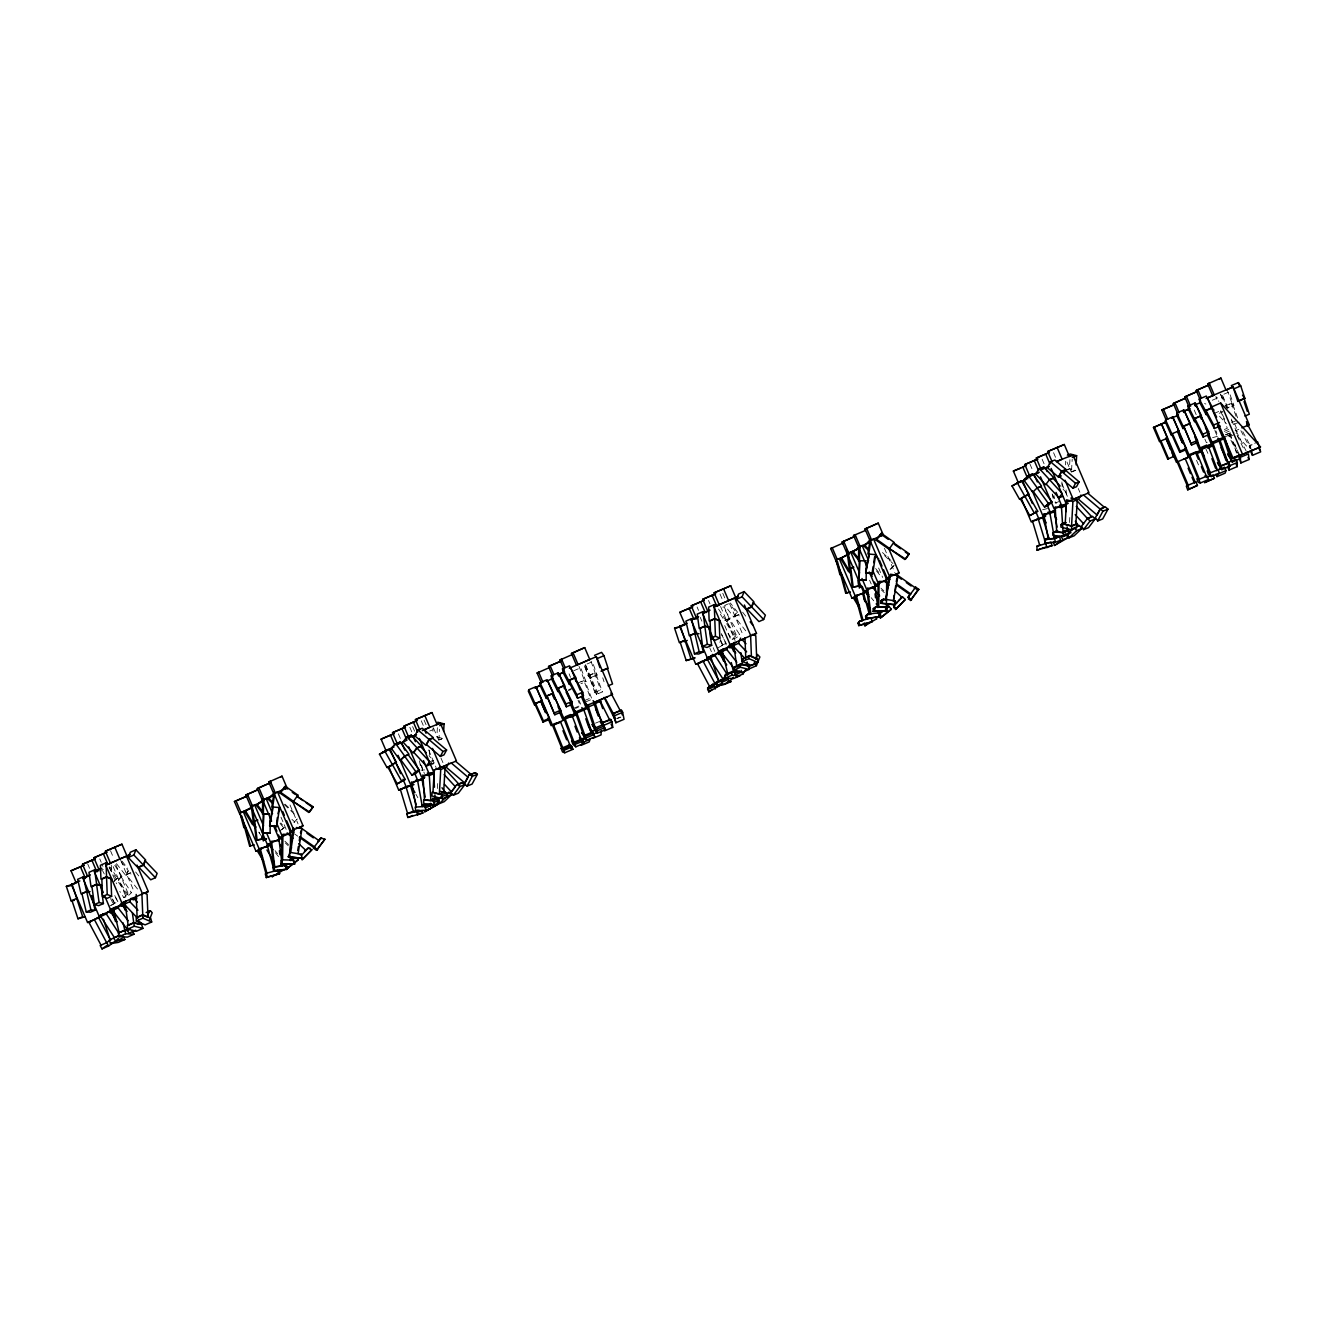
<?xml version="1.0" encoding="UTF-8"?>
<svg xmlns="http://www.w3.org/2000/svg" width="1327" height="1327" viewBox="0 0 1327 1327"><rect width="100%" height="100%" fill="white"/><g stroke="black" fill="none" stroke-linecap="round" stroke-linejoin="round"><path stroke-width="0.75" stroke-dasharray="5 3.75" d="M432.95 731.277L433.166 727.627M437.379 727.71L436.865 736.867L443.235 738.525L440.348 739.686M438.905 740.267L439.536 729.269M437.429 788.52L437.877 780.376M1065.415 464.914L1065.614 461.265M1065.1 470.422L1069.429 468.68L1069.944 459.524M1071.569 470.239L1072.199 459.258M1069.512 522.506L1069.844 516.402M116.461 863.628L125.501 875.173L128.238 870.711L121.454 862.052M137.51 889.024L126.198 874.593L128.47 870.877L130.991 874.078M728.44 603.785L724.691 605.444L733.731 616.989L736.452 612.51L729.668 603.851M745.741 630.839L734.428 616.408L736.701 612.676L739.205 615.877M429.981 764.584L433.232 760.305L429.036 755.743M114.022 881.194L116.245 878.773L121.868 876.301L113.658 863.628M113.658 881.891L116.428 878.872L121.122 876.799L131.373 892.656L128.603 895.675L123.909 897.732L119.812 891.396M121.122 876.799L118.352 879.834L128.603 895.675M121.868 876.301L118.534 879.917L110.34 867.244M123.909 897.732L126.679 894.713L131.373 892.656M726.566 621.633L729.336 618.614L739.587 634.455L736.817 637.474L732.139 639.548L728.042 633.211M726.765 621.733L730.082 618.1L722.916 607.02M732.139 639.548L734.909 636.529L739.587 634.455M297.231 818.925L293.98 822.425L296.916 819.655M890.035 569.499L894.365 564.821M890.799 569.067L895.128 564.39M279.964 830.884L284.442 827.434L280.81 822.939M281.971 829.441L284.442 827.434M109.975 905.86L117.887 901.531L115.184 896.455M111.551 905.18L117.887 901.531M718.206 647.676L726.118 643.346L721.623 634.87M1207.172 442.256L1206.409 442.687L1204.899 439.154M126.198 874.593L130.892 872.536M125.501 875.173L131.124 872.702M730.082 618.1L724.476 620.588L720.362 614.235M729.336 618.614L724.658 620.671L734.909 636.529M734.428 616.408L739.106 614.351M733.731 616.989L739.355 614.517L730.314 602.972M726.118 643.346L721.424 645.403L719.632 642.019M587.081 663.981L592.356 661.742L597.133 675.128L590.1 678.114L588.043 675.708L583.946 664.23M1223.859 394.219L1229.134 391.979L1233.911 405.365L1226.878 408.351L1222.101 394.965M573.695 670.765L580.745 667.78L586.053 681.713L580.927 683.704M1212.248 400.256L1217.523 398.017L1218.849 401.5M588.043 675.708L595.077 672.723L597.133 675.128M588.79 675.659L594.662 673.171L596.387 675.178L602.358 691.898L596.503 694.386L594.778 692.379L588.79 675.659L590.515 677.666L596.503 694.386M1224.821 405.929L1231.854 402.96L1233.911 405.365M1233.165 405.415L1231.439 403.408L1225.584 405.896L1227.293 407.903L1233.165 405.415L1237.809 418.42M577.295 683.239L584.328 680.253L586.053 681.713M590.515 677.666L596.387 675.178M580.961 681.862L583.897 680.618L585.323 681.829L591.958 699.229M1214.072 413.46L1221.105 410.491L1222.831 411.934L1219.165 413.311M568.636 689.675L573.032 687.817M568.271 690.687L571.207 689.443M594.778 692.379L600.633 689.891L602.358 691.898M1231.556 422.616L1237.411 420.128M1239.136 422.135L1233.281 424.623L1231.29 419.05M584.66 700.507L590.532 698.019L583.897 680.618M1224.373 429.5L1227.309 428.256L1220.674 410.856L1225.783 421.737M586.103 701.718L590.498 699.86M1224.34 431.325L1228.736 429.467M574.342 708.037L580.198 705.549L578.058 700.225M1212.579 437.645L1218.086 436.168L1215.93 430.86M575.454 708.436L578.373 707.191M1225.766 432.602L1229.283 431.109M1225.302 434.874L1229.001 433.315M1225.932 434.792L1233.297 431.673M1235.138 430.893L1238.821 429.318M1225.534 436.616L1234.127 432.801M1228.155 435.92L1231.672 434.427M1237.029 452.407L1229.2 436.749L1234.475 434.51M1250.167 448.626L1249.536 445.474L1257.747 441.991M595.491 723.165L598.776 721.772M1250.747 448.377L1250.2 445.573L1253.716 444.081M616.591 718.554L620.107 717.061M617.602 718.504L620.87 717.111M1065.996 470.405L1069.595 468.962L1074.903 470.339L1071.304 471.798M1071.47 472.08L1075.799 470.339L1069.429 468.68M429.732 731.028L432.619 729.867M98.679 871.225L104.087 869.052L101.93 863.993M438.739 739.985L442.355 738.542L437.047 737.148M1058.896 501.589L1055.297 503.049L1053.937 495.552M429.633 761.748L433.232 760.305M430.263 765.098L433.879 763.655L433.63 759.907M1042.607 509.75L1047.6 508.523M421.14 770.141L424.607 769.909M428.571 763.125L433.879 763.655M1204.551 403.557L1205.878 404.038M294.494 833.887L297.729 836.159M1217.523 398.017L1215.797 396.557L1217.788 401.782M882.472 552.53L890.898 560.442M884.512 555.598L892.955 563.511M880.946 588.143L883.815 590.83M881.46 590.001L884.346 592.705M285.023 804.145L293.449 812.041M284.26 804.577L295.506 815.11M291.94 819.356L294.743 821.994M284.874 841.185L292.073 847.936M285.388 843.043L288.274 845.747M1062.993 489.066L1065.797 492.101M1219.513 416.214L1226.397 423.794M1237.378 435.92L1248.375 448.028M875.638 568.52L880.481 574.508L879.718 574.939L876.085 570.444M871.209 597.697L873.697 600.783M280.047 823.37L283.679 827.866M275.104 850.673L277.575 853.742M275.419 852.73L279.151 857.342M742.639 612.211L746.404 617.022M135.669 872.005L139.435 876.815M122.084 861.157L127.74 868.372M718.57 609.06L736.817 637.474M109.063 867.676L126.679 894.713M260.888 835.396L258.898 832.095L260.507 835.861M415.932 794.309L417.872 797.743M1242.802 431.673L1250.2 445.573M1249.536 445.474L1251.062 448.344M1240.861 430.645L1250.1 448.045M720.196 640.526L722.9 645.602M102.494 870.595L104.286 873.979M111.966 898.711L114.669 903.803M110.506 898.512L113.21 903.604M1246.285 451.296L1235.835 430.396L1236.233 433.763M1237.096 435.505L1244.062 449.422M1239.252 454.265L1228.802 433.382L1229.2 436.749M1205.861 448.841L1209.063 455.974M1222.482 395.297L1228.139 408.534M1234.591 423.678L1237.809 431.242L1236.598 431.938L1231.755 420.576M1220.458 394.102L1223.693 401.666M1194.234 410.06L1196.49 415.368M1196.539 460.32L1199.641 467.585M1066.974 462.028L1071.005 471.483M1078.27 488.502L1079.879 492.284M1053.572 452.706L1055.728 457.765M1061.982 483.675L1067.638 496.912M1042.126 459.208L1044.283 464.284M1052.162 493.959L1056.192 503.414M1029.968 464.035L1032.837 470.786M884.429 548.267L894.912 572.849M878.623 568.006L882.654 577.461M869.6 580.198L871.209 583.98M729.734 603.934L743.452 636.097M722.784 593.285L724.94 598.361M719.98 593.982L722.867 600.733M723.978 606.257L737.679 638.403M720.578 606.505L735.092 640.559M724.741 625.581L730.397 638.818M708.535 600.501L709.978 603.868M721.407 633.576L726.234 644.922M720.428 639.498L722.85 645.171M697.09 607.003L698.533 610.387M700.274 617.387L701.883 621.169M713.18 647.659L714.789 651.441M709.779 647.908L711.405 651.69M585.705 665.076L599.422 697.222M584.494 665.772L598.195 697.919M433.614 728.324L438.457 739.67M440.962 758.016L443.384 763.688M424.076 720.097L426.232 725.156M421.273 720.793L423.446 725.852M428.621 749.971L435.886 766.989M412.631 726.599L414.787 731.675M409.827 727.296L412 732.371M420.41 764.053L424.441 773.508M398.399 733.814L401.268 740.566M289.999 804.975L298.061 823.885M280.976 817.167L283.397 822.84M284.194 824.731L286.615 830.403M120.707 860.244L134.425 892.391M110.489 850.723L113.376 857.474M115.748 864.458L129.465 896.604M113.16 866.597L126.065 896.853M109.262 866.747L116.527 883.765M99.774 858.917L101.217 862.301M114.785 895.543L118.02 903.106M113.011 899.59L114.62 903.372M87.599 863.744L89.772 868.82M1214.835 430.462L1216.975 435.787M569.101 673.801L570.527 677.351M579.153 700.623L580.596 704.173M579.02 666.336L584.328 680.253M1227.077 389.574L1231.854 402.96M1231.439 403.408L1236.747 418.27M1220.724 394.467L1223.444 402.114M590.979 661.244L595.077 672.723M594.662 673.171L600.633 689.891M585.323 664.727L590.1 678.114M1234.823 443.964L1237.975 453.502M1229.913 433.017L1236.465 453.054M602.74 677.798L604.034 681.73M1052.344 494.457L1053.024 498.206M421.721 765.613L422.732 771.236M419.448 760.769L420.46 766.392M1066.079 489.845L1066.427 495.452M1061.882 481.933L1062.23 487.556M429.318 750.12L429.799 757.617M111.286 865.104L111.601 873.033"/><path stroke-width="1.5" d="M1081.754 528.577L1076.695 530.601L1074.472 527.532L1067.621 534.035L1069.081 537.833L1074.14 535.793L1081.754 528.577L1079.514 525.509L1075.898 527.167M262.663 798.788L262.464 814.164L269.132 813.766M270.277 817.681L270.078 833.074L262.945 833.373L263.177 814.131L268.734 813.799M263.393 813.65L263.559 800.181M262.945 833.373L263.94 813.7M280.909 864.308L280.959 860.46L282.037 859.846L293.516 860.095L294.743 863.96L280.909 864.308L294.743 863.96M282.004 834.783L281.672 860.427L282.601 859.913L282.9 836.242M281.988 863.695L282.037 859.846M290.248 860.062L290.298 856.114M290.348 852.183L290.58 834.418L282.916 834.268M858.984 580.446L859.232 561.205L859.996 560.774L858.984 580.446L866.133 580.131L866.349 562.83M859.614 545.331L858.702 545.861L858.519 561.238L859.432 560.724L859.597 547.255M873.216 611.332L873.249 608.761L875.621 606.903L887.099 607.152L887.05 610.984L873.216 611.332L887.05 610.984M874.294 610.719L875.621 606.903M877.811 607.534L878.109 583.863M885.988 611.598L886.038 607.749L887.099 607.152M886.386 607.169L886.701 581.541L879.055 581.375L878.723 607.02L886.386 607.169L885.474 607.7M540.039 682.725L540.006 685.18L546.326 698.533L546.359 696.078L540.039 682.725L547.072 679.739L553.392 693.092L553.359 695.547M546.94 696.028L554.802 714.755L560.674 712.284L560.707 710.227L552.812 693.54L546.94 696.028L554.802 714.755M601.148 730.779L601.065 734.876L592.854 738.359M1176.817 412.962L1176.784 415.417L1183.103 428.77L1183.137 426.315L1176.817 412.962L1183.85 409.977L1190.17 423.33L1183.137 426.315M1183.734 426.266L1191.58 444.993L1197.452 442.505L1197.485 440.464L1189.589 423.777L1183.734 426.266L1191.58 444.993M1183.817 412.432L1183.85 409.977M1237.311 462.493L1237.228 466.59L1229.034 470.073L1229.101 465.976L1237.311 462.493L1235.736 459.159M715.203 687.353L721.755 684.45L708.751 691.865L707.606 688.016L713.395 683.952L709.68 686.689L697.687 664.081L701.552 661.377M715.319 688.978L714.158 685.13L719.168 681.497M434.244 769.909L432.984 792.302L439.353 793.961L443.682 792.219L445.059 767.786L440.282 766.542M439.353 793.961L440.73 769.527L445.059 767.786M443.649 731.194L444.064 723.878L437.694 722.22M442.505 798.721L441.642 794.79L432.088 792.302L431.889 795.968L442.505 798.721L447.547 796.698L446.701 792.766L442.87 791.771M1061.036 524.646L1060.903 527.084L1071.519 529.855L1076.562 527.831L1076.761 524.165L1071.718 526.189L1062.164 523.701L1061.036 524.646L1066.079 522.622M1071.519 529.855L1071.718 526.189M1071.553 525.907L1072.929 501.49L1077.259 499.748L1075.882 524.165L1071.553 525.907L1065.183 524.248L1066.56 499.831L1072.929 501.49M1076.114 464.832L1076.628 455.675L1070.259 454.016L1067.372 455.178M887.829 606.887L888.891 606.273L891.313 609.275L881.443 617.304L880 613.505L882.969 611.1M1053.389 541.549L1054.418 545.463L1068.036 537.7L1066.145 534.35L1061.102 536.39L1062.993 539.724L1068.036 537.7M274.158 791.738L271.836 806.932L280.312 807.629L279.4 808.16M269.63 825.975L272.533 806.982L273.296 806.551L269.63 825.975L276.696 826.555L279.599 807.579L277.973 813.7M272.748 806.401L274.772 793.115M276.812 821.297L277.393 817.498M288.324 856.794L289.983 852.382L301.329 854.24L302.009 858.237L288.324 856.794L302.009 858.237M289.618 853.062L293.483 827.733M289.402 856.18L289.983 852.382M290.53 852.531L294.113 829.159M297.779 850.391L298.376 846.493M299.272 840.654L299.869 836.756M300.466 832.858L301.975 828.446L298.094 853.759M870.197 538.812L867.875 553.989L876.351 554.703M865.668 573.048L869.334 553.624L865.668 573.048L872.735 573.629L875.654 554.653M868.787 553.475L870.827 540.189M871.972 574.06L873.149 566.48M873.73 562.681L874.593 556.975M880.664 603.204L881.045 600.667L883.566 599.008L894.929 600.849L894.348 604.648L880.664 603.204L894.348 604.648M881.725 602.591L883.566 599.008M889.306 576.714L885.739 600.086L890.533 574.243L898.097 575.47L893.303 601.313M893.602 599.356L894.199 595.475M895.095 589.619L895.692 585.738M896.289 581.84L896.886 577.942M727.296 682.095L731.21 681.481L724.658 684.367L716.812 685.595L716.016 683.173L716.398 681.846L731.907 675.211L740.234 675.675L733.665 678.578L725.355 678.097L725.322 674.498L731.874 671.611L737.497 671.926M722.568 680.287L722.966 678.943L709.398 658.026L712.732 654.393M528.826 689.708L528.328 691.218L534.582 705.118L535.063 703.625L528.826 689.708L535.859 686.739L542.096 700.639L541.615 702.132M535.362 688.232L535.859 686.739M535.61 703.492L535.212 704.753L543.008 722.12L548.88 719.632L549.278 718.388L541.466 701.004L535.61 703.492L543.423 720.876L543.008 722.12M541.068 702.265L541.466 701.004M1165.604 419.946L1165.106 421.455L1171.359 435.356L1171.841 433.846L1165.604 419.946L1172.637 416.96L1178.874 430.86L1178.393 432.37M1172.139 418.469L1172.637 416.96M1177.845 432.486L1178.26 431.242L1186.056 448.626L1185.658 449.87L1179.786 452.358L1171.99 434.974L1172.388 433.73L1180.201 451.097L1179.786 452.358M1225.982 470.621L1225.169 473.125L1216.975 476.609L1217.771 474.104L1225.982 470.621L1224.423 467.154M128.238 857.507L130.295 852.266L135.918 849.794L145.638 859.979L143.565 865.204L137.958 867.692L128.238 857.507L133.861 855.019L135.918 849.794M137.726 918.35L124.224 904.201L125.601 900.718M124.224 904.201L129.847 901.73L131.224 898.246M155.425 877.711L157.133 873.348L144.991 860.626L143.283 864.988L138.589 867.045L150.731 879.784L155.425 877.711L133.861 855.019M147.579 915.796L149.437 911.085L150.581 911.052L152.207 912.76L149.453 919.727M736.468 599.306L738.525 594.081L744.148 591.593L753.869 601.778L751.795 607.02L746.172 609.491L736.468 599.306L742.075 596.835L744.148 591.593M745.061 658.54L732.919 645.801L734.295 642.318M732.919 645.801L738.542 643.33L740.615 638.088M763.639 619.527L765.364 615.164L753.222 602.425L751.497 606.787L746.819 608.861L758.961 621.583L763.639 619.527L742.075 596.835M755.577 659.137L757.435 654.427L759.873 656.981L756.423 665.69L749.871 668.592L747.781 665.175M1036.934 546.243L1037.051 550.174L1052.079 545.696L1050.967 542.013L1036.934 546.243L1040.302 544.883M731.907 675.211L731.874 671.611M417.955 729.983L414.787 735.838L425.867 745.243L429.036 739.388L433.365 737.646L422.268 728.241L417.955 729.983L429.036 739.388M429.135 739.72L426.498 744.613L440.348 756.357L443.964 754.914L446.602 750.02L432.735 738.276L429.135 739.72L442.986 751.48L446.602 750.02M440.348 756.357L442.986 751.48M448.791 763.025L446.419 767.421L464.898 783.096L468.066 777.24L451.13 762.876M469.028 774.935L464.268 783.726L467.054 786.082L472.097 784.058L477.372 774.288L475.514 772.712L469.028 774.935L475.514 772.712M467.054 786.082L472.312 776.312L477.372 774.288M1064.337 472.379L1065.913 469.443L1054.832 460.038L1050.503 461.779L1047.335 467.651L1058.432 477.04L1061.318 475.895M1058.432 477.04L1061.6 471.185L1065.913 469.443M1061.683 471.533L1059.046 476.41L1072.913 488.17L1076.512 486.71L1079.15 481.834L1065.299 470.073L1061.683 471.533L1075.55 483.293L1079.15 481.834M1072.913 488.17L1075.55 483.293M1080.991 494.988L1078.619 499.383L1097.097 515.042L1100.265 509.186L1103.152 508.025M1100.166 508.855L1095.422 517.63L1097.661 520.964L1102.704 518.94L1107.979 509.17L1105.209 506.814L1100.166 508.855L1102.936 511.194L1107.979 509.17M1097.661 520.964L1102.936 511.194M858.038 623.126L859.996 620.953L871.076 618L872.088 621.716L858.718 625.598L858.038 623.126L859.996 620.953M127.574 929.646L112.496 910.405L114.304 907.419M112.496 910.405L118.12 907.933L119.928 904.948M722.966 648.953L721.142 651.939L736.22 671.18M718.637 652.984L726.765 649.467L729.485 644.988L735.772 653M745.708 669.521L742.987 673.983L736.435 676.886L734.627 673.253L736.667 669.886M1045.311 539.21L1054.666 538.58L1059.709 536.539L1060.389 540.288L1055.347 542.328L1044.946 543.042L1045.311 539.21L1048.678 537.866M280.03 793.065L285.305 786.264L297.895 795.122L293.532 801.408L292.62 801.939L280.03 793.065L285.305 786.264M313.189 806.783L309.556 812.024L293.051 801.359L308.793 812.456L313.189 806.783L296.684 796.134L302.987 800.563M317.783 841.816L321.034 838.067L324.899 839.228L316.556 850.325L313.421 848.102L321.034 838.067M316.556 850.325L324.899 839.228M876.069 540.139L881.344 533.321L893.934 542.196L889.571 548.482L888.659 548.996L876.069 540.139L881.344 533.321M909.227 553.84L905.595 559.082L889.09 548.433L904.832 559.513L909.227 553.84L893.486 542.76M918.831 589.404L917.77 590.017L914.618 587.795L915.696 587.181L918.831 589.404L910.504 600.484L908.083 597.233L910.256 594.081M908.083 597.233L915.696 587.181M910.504 600.484L917.77 590.017M733.549 667.746L740.798 663.882L748.577 665.822L749.075 669.422L742.523 672.308L733.881 670.152L733.549 667.746L740.798 663.882M402.96 741.992L406.875 736.85L411.204 735.108L421.306 746.039L416.977 747.781L413.062 752.94L402.96 741.992L405.846 740.831M409.247 737.679L411.204 735.108M426.216 752.708L420.609 746.62L417.01 748.08L413.759 752.359L426.382 766.044L429.981 764.584M426.382 766.044L429.633 761.748L417.01 748.08M456.654 784.738L450.798 792.468L453.32 795.205L458.362 793.164L464.881 784.589L461.696 782.714L456.654 784.738L463.189 782.764M453.32 795.205L459.822 786.612L464.881 784.589M1039.439 468.647L1035.524 473.805L1045.626 484.737L1049.524 479.594L1053.854 477.853L1043.752 466.905L1039.439 468.647L1062.197 493.561L1058.929 497.841L1046.306 484.173M1041.811 469.493L1043.752 466.905M1087.51 518.343L1081.654 526.056L1083.529 529.655L1088.571 527.632L1095.074 519.039L1092.552 516.303L1087.51 518.343L1090.031 521.08L1095.074 519.039M1083.529 529.655L1090.031 521.08M865.586 616.176L867.758 614.136L879.154 612.775L879.635 616.591L865.917 618.714L865.586 616.176L867.758 614.136M1064.237 530.468L1068.318 530.684L1068.55 534.416L1063.508 536.456L1052.892 535.411L1052.726 532.923L1057.072 530.418M118.12 935.9L114.371 937.559L100.703 916.426L102.925 914.004M100.703 916.426L106.326 913.955L108.549 911.533M113.624 938.056L115.681 941.225L118.451 938.206M709.398 658.026L715.021 655.555L718.355 651.922L726.765 664.927M724.957 676.787L721.225 680.867L722.717 684.649L729.269 681.763L733.433 677.218M268.17 799.236L274.274 793.115L268.17 799.236L272.383 803.183M304.497 851.453L308.163 848.036L311.845 849.744L302.125 859.697L311.845 849.744M301.677 855.052L308.163 848.036M868.422 550.257L864.209 546.309L869.401 540.703M864.209 546.309L870.313 540.172M879.735 583.15L877.147 585.953L878.059 585.439M898.479 600.7L902.509 596.868L905.313 599.505L895.592 609.458L893.652 605.892L896.239 603.088M893.652 605.892L902.509 596.868M895.592 609.458L905.313 599.505M391.2 748.096L395.761 743.767L400.09 742.025L408.998 754.3L404.669 756.025L400.107 760.371L391.2 748.096L394.069 746.935M400.09 742.025L397.801 744.198L403.192 741.992M404.652 756.241L400.854 759.857L411.984 775.2L415.6 773.741L419.398 770.141L408.268 754.798L404.652 756.241L415.799 771.584L419.398 770.141M411.984 775.2L415.799 771.584M438.308 799.335L441.062 796.747M451.843 794.458L444.213 801.674L439.171 803.714L446.784 796.482L451.843 794.458L448.841 792.103M1023.747 479.91L1028.325 475.564L1032.638 473.839L1041.562 486.097L1037.233 487.838L1032.671 492.184L1023.747 479.91L1026.634 478.748M1030.366 475.995L1032.638 473.839M1033.401 491.67L1044.548 507.014L1048.363 503.397L1051.963 501.938L1040.816 486.611L1037.216 488.054L1048.363 503.397M1051.963 501.938L1048.148 505.554L1044.548 507.014M1069.081 537.833L1076.695 530.601M742.307 659.22L749.705 655.555L757.617 658.972L757.75 662.438L751.198 665.325L742.407 661.526L742.307 659.22L749.705 655.555M263.625 814.347L256.36 805.356L262.282 800.529L273.578 795.238M256.36 805.356L263.194 800.015M290.729 860.659L294.76 857.64L291.791 860.045M298.16 859.83L287.213 868.472L298.16 859.83L296.551 857.839M859.664 561.421L852.398 552.43L859.249 547.089M878.938 614.119L881.908 611.697M885.358 609.126L888.891 606.273M879.818 615.313L878.756 615.91L880.365 617.918L891.313 609.275M100.985 945.089L88.992 922.481L91.563 920.673M88.992 922.481L98.48 917.289L110.473 939.898M111.103 939.582L106.608 942.601L94.615 920.009M101.997 948.905L108.549 946.018L106.757 942.618L100.188 945.521L101.997 948.905L106.824 945.521M108.549 946.018L113.376 942.634M697.687 664.081L707.175 658.889L718.239 679.756M708.751 691.865L711.985 689.609M379.456 754.167L388.927 748.975L396.491 762.345L387.02 767.52L379.456 754.167L383.785 752.426M387.799 767.089L397.254 783.793L405.15 779.463L395.695 762.776L392.095 764.219M405.15 779.463L397.254 783.793M438.408 804.013L424.789 811.776L438.408 804.013L437.147 801.79M1012.02 485.964L1021.491 480.789L1029.039 494.142L1019.567 499.334L1012.02 485.964L1021.491 480.789M1029.802 515.589L1037.697 511.277L1028.259 494.573L1024.643 496.033L1020.363 498.902L1029.802 515.589L1037.697 511.277M1054.418 545.463L1062.993 539.724M255.929 827.136L253.938 823.835L252.561 824.648L244.599 811.427L252.064 806.965M265.831 839.145L263.111 840.787L266.594 838.714M263.575 861.289L257.455 851.121L260.722 849.147M849.977 570.909L848.6 571.721L840.654 558.501L848.102 554.039L847.19 554.553M861.886 586.219L859.15 587.861L859.913 587.43M859.697 608.313L853.576 598.145L856.844 596.171M864.922 625.813L865.984 625.216L864.657 623.01L863.595 623.624L864.922 625.813L876.898 618.647L875.82 619.245M250.687 808.259L239.474 813.385L234.431 801.558L247.685 795.719M245.877 795.039L257.455 789.913L245.877 795.039L250.919 806.866L254.635 804.942L263.509 825.742M257.322 788.537L270.575 782.698L257.322 788.537L262.364 800.347M268.767 782.018L270.293 781.155L275.336 792.965L287.063 788.006L282.021 776.179L268.767 782.018L273.81 793.845L277.525 791.904L293.649 829.74L290.298 831.647L274.158 793.811M280.495 777.058L282.021 776.179M244.599 811.427L245.512 810.913L253.474 824.117M285.537 788.868L287.063 788.006M296.983 795.653L297.895 795.122M257.902 820.136L253.192 821.114L251.251 805.837M279.416 809.769L280.329 809.254M541.449 683.123L537.12 673.005L538.646 672.125L542.975 682.26M552.895 676.621L548.565 666.486L561.819 660.647M564.34 670.102L560.011 659.967L561.537 659.104L565.136 667.547M589.752 659.436L576.499 665.275L571.456 653.465L584.709 647.626L589.752 659.436L588.226 660.315M571.738 655.007L573.264 654.128L560.011 659.967M584.709 647.626L571.456 653.465M257.09 839.659L254.668 820.55L253.905 820.998L256.327 840.091L263.41 838.896L262.447 831.249M249.675 846.128L250.438 845.697L245.395 827.103L244.632 827.534L249.675 846.128L254.286 844.901M256.327 840.091L263.41 838.896M539.907 685.578L534.997 687.834L540.52 685.495M564.638 671.777L557.887 674.813L563.411 672.457M595.126 657.363L596.337 656.666L612.477 694.485L611.266 695.182M239.822 813.351L255.962 851.188L268.701 845.299L265.35 847.207M251.267 806.849L267.407 844.669L280.146 838.78L278.537 834.998M274.009 826.804L278.852 838.15L291.592 832.261L286.748 820.915M257.455 851.121L258.367 850.59L262.447 857.375M288.224 834.185L291.592 832.261M299.67 827.666L303.037 825.759L292.537 801.176M270.127 844.519L269.215 845.05L272.931 849.662M266.627 846.908L267.556 846.394L274.274 871.176M281.075 838.996L281.988 838.482M278.189 840.92L279.101 840.406L282.336 865.867L273.826 867.294L270.592 841.832M292.885 832.759L293.798 832.228M289.651 834.948L290.58 834.418M855.749 596.652L852 598.245L830.669 548.532L832.195 547.669L837.237 559.48L848.965 554.52L846.808 549.444M842.114 542.03L855.368 536.191L842.114 542.03L863.446 591.742L867.194 590.15M866.83 566.314L853.56 535.511L855.086 534.648L860.128 546.459L868.505 542.909M870.213 540.885L886.336 578.721L889.704 576.797L873.564 538.978L870.048 540.819L865.005 528.992L878.258 523.153L883.301 534.98L881.775 535.843M318.215 841.252L319.127 840.721L299.769 827.086M274.175 866.813L273.113 867.41L273.594 871.242L287.329 869.102L285.57 865.436L274.175 866.813L274.656 870.628L273.594 871.242M842.396 543.572L843.922 542.693L830.669 548.532M878.258 523.153L865.005 528.992M305.011 850.939L305.923 850.425L298.724 843.673M308.909 848.583L309.971 847.986M266.345 873.266L265.284 873.879L266.279 877.595L279.665 873.713L277.426 870.313L266.345 873.266L267.357 876.981L266.279 877.595M300.267 854.837L301.329 854.24M291.293 860.211L292.205 859.697L289.717 856.612M292.454 860.692L293.516 860.095M285.371 865.038L286.284 864.507M284.791 865.469L285.869 864.872L288.291 867.875M284.509 866.05L285.57 865.436M293.715 862.003L294.776 861.389M277.924 871.839L279.002 871.225M286.997 866.564L285.935 867.178L286.25 869.716M282.983 870.247L284.044 869.649L272.068 876.815L273.146 876.218M836.873 559.413L835.96 559.944L839.991 574.823L840.903 574.292L837.37 561.288M835.711 560.359L839.228 558.518L855.368 596.337L852 598.245M847.157 553.84L860.045 548.034M858.32 547.603L862.119 545.497L868.571 560.624M840.654 558.501L841.567 557.97L849.512 571.191M852.398 552.43L853.311 551.899L859.365 559.397M565.252 719.499L551.136 725.653L547.902 718.089M576.698 712.981L562.582 719.151L559.347 711.587M588.757 706.379L574.027 712.632L569.996 703.177M581.442 696.658L585.472 706.113L612.477 694.485M599.821 701.701L601.031 701.004L593.667 704.123M858.486 578.323L859.448 585.97L852.365 587.164L849.943 568.056L853.875 567.243L849.23 568.188L847.289 552.911M876.732 555.897L875.969 556.328L878.773 558.966M875.455 556.842L876.367 556.312M1166.217 420.112L1161.888 409.977L1175.141 404.138M1177.663 413.609L1173.333 403.474L1184.911 398.349M1184.779 396.955L1198.032 391.117L1184.779 396.955L1189.092 407.09M1200.537 400.572L1196.224 390.453L1209.478 384.614M1207.67 383.934L1209.196 383.072L1214.238 394.882L1212.712 395.761L1207.67 383.934L1220.923 378.095L1225.949 389.922M852.365 587.164L859.448 585.97M1219.397 378.958L1220.923 378.095M846.477 592.771L841.434 574.176L840.671 574.608L845.714 593.202L849.562 591.958M867.626 588.342L866.713 588.856L869.931 614.318L870.86 613.804L867.626 588.342L875.223 587.43L877.694 607.02M856.28 595.375L855.368 595.906L862.086 620.688L862.998 620.173L856.28 595.375L863.661 593.418L869.351 614.384M863.446 591.742L876.185 585.854L874.576 582.072M869.251 571.987L874.891 585.224L887.63 579.335L883.6 569.88M853.576 598.145L854.488 597.631L859.581 606.091M1160.163 441.36L1167.727 459.092L1168.49 458.661L1160.926 440.929L1159.499 441.659L1153.462 427.476L1165.239 422.318M861.389 594.28L864.74 592.356L862.318 586.683M872.834 587.761L876.185 585.854M884.28 581.243L887.63 579.335M895.725 574.74L899.076 572.833L888.592 548.233M863.661 593.418L862.749 593.932L864.822 601.562M1160.329 424.574L1161.556 423.877L1177.696 461.713L1188.743 457.019M1171.774 418.071L1178.525 415.019M1189.971 408.517L1183.22 411.552L1188.743 409.214M874.294 587.944L875.223 587.43M889.007 579.783L889.919 579.269M885.789 582.055L886.701 581.541M897.185 576.001L898.097 575.47M1246.418 421.638L1248.043 425.42L1249.254 424.723L1233.131 386.903L1226.38 389.939M881.045 600.667L882.123 600.069M1161.407 423.976L1167.445 438.159L1166.035 438.872L1170.563 449.521M873.249 608.761L874.327 608.164M914.336 588.276L915.248 587.761L895.891 574.11M893.851 601.463L894.929 600.849M901.083 597.896L901.995 597.382L894.78 590.631M865.917 618.714L879.635 616.591M887.415 607.235L888.327 606.721L885.839 603.636M877.529 613.406L879.154 612.775M895.891 603.503L896.803 602.989L893.917 600.285M858.718 625.598L872.088 621.716M908.398 599.008L909.476 598.411L911.566 599.887M893.718 607.7L894.713 605.278M880.365 617.918L881.443 617.304M1166.798 438.441L1174.345 456.173L1173.582 456.604L1172.073 453.071M1184.679 448.327L1187.914 455.891L1189.141 455.194L1173.002 417.375M1211.634 443.998L1199.359 449.372L1196.125 441.808M1224.921 436.699L1210.805 442.87L1207.57 435.306M1223.461 435.654L1222.25 436.351L1217.406 425.005M1184.248 459.092L1185.16 458.561L1195.245 482.199M1194.532 482.696L1195.909 481.917L1197.418 485.466L1187.682 489.812L1186.321 486.18L1188.212 485.184L1178.127 461.547L1176.468 462.41L1165.985 437.81M1187.682 489.812L1197.418 485.466M1214.421 478.251L1204.684 482.597L1214.421 478.251L1212.895 474.701M117.605 860.161L110.406 863.064L105.364 851.237L121.935 844.204L126.977 856.031L119.778 858.934L114.736 847.107M121.935 844.204L105.364 851.237M98.961 869.567L93.918 857.756L106.89 852.166M106.741 852.382L93.918 857.756M87.516 876.085L82.473 864.259L95.444 858.685M95.295 858.884L82.473 864.259M79.819 880.946L76.07 882.604L71.028 870.777L83.999 865.204M83.866 865.403L71.028 870.777M419.747 729.75L415.417 719.616L432.005 712.582L437.047 724.409M432.005 712.582L415.417 719.616M409.015 737.945L403.989 726.134L416.96 720.544M416.811 720.76L403.989 726.134M397.586 744.464L392.543 732.637L405.515 727.063M405.365 727.262L392.543 732.637M391.747 748.494L382.607 752.359L386.14 750.933L381.098 739.156L394.069 733.582M393.92 733.781L381.098 739.156M714.125 592.821L730.713 585.788L735.755 597.598L719.168 604.631L714.125 592.821L730.713 585.788M707.722 611.15L702.68 599.323L715.651 593.75M715.518 593.949L702.68 599.323M109.527 864.358L106.027 862.832L100.404 865.304L100.952 879.187L106.575 876.699L111.833 878.988M696.277 617.652L691.234 605.842L704.206 600.252M704.073 600.467L691.234 605.842M98.082 870.694L94.615 869.832L88.992 872.32L91.016 886.685L96.622 884.213L101.814 885.507M125.75 901.415L121.902 902.957L105.778 865.138L130.228 854.505L126.529 856.197L142.52 893.867L148.292 891.545L136.996 865.071M684.832 624.171L679.789 612.344L692.76 606.771M692.628 606.97L679.789 612.344M103.207 892.441L94.333 871.64L101.831 868.339M1052.046 461.663L1047.716 451.528L1064.287 444.495L1069.33 456.322M86.603 877.047L83.269 876.848L77.646 879.337L81.08 893.917L86.703 891.445L90.037 891.628M1064.287 444.495L1047.716 451.528M102.859 914.436L99.011 915.978L82.888 878.159L90.385 874.858M1041.313 469.858L1036.271 458.047L1049.242 452.457M1049.11 452.656L1036.271 458.047M74.279 900.386L71.144 900.884L66.35 886.353L75.108 883.384M71.442 884.661L77.066 882.19L71.442 884.661L87.565 922.497L91.414 920.938M1029.868 476.376L1024.826 464.55L1037.797 458.976M422.334 730.613L429.832 727.312L424.789 715.485M1037.664 459.175L1024.826 464.55M436.55 724.791L440.299 723.132L456.438 760.952L433.083 770.639L419.365 738.492M1018.423 482.879L1013.38 471.068L1024.344 466.507M410.889 737.132L416.512 734.644L412.996 736.021L415.417 741.693M717.758 606.157L714.241 604.631L708.618 607.119L709.165 620.986L714.789 618.515L720.063 620.787M706.296 612.51L702.846 611.647L697.222 614.119L699.229 628.5L704.853 626.012L710.045 627.306M735.904 642.45L730.132 644.756L713.992 606.937L738.509 596.354L734.611 597.863L750.75 635.683L756.506 633.361L744.414 604.996M722.535 649.732L718.687 651.275L702.547 613.456L710.045 610.155M691.5 618.664L685.877 621.136L689.31 635.733L694.933 633.261L691.5 618.664L696.493 618.946M106.542 877.097L101.847 879.171L102.527 896.505L106.923 898.412L111.617 896.339L110.937 879.005L106.542 877.097L107.222 894.448L111.617 896.339M711.09 656.235L707.241 657.794L691.118 619.958L698.599 616.657M684.981 640.211L679.358 642.683L674.58 628.152L684.898 624.951M699.644 662.754L695.796 664.296L679.673 626.477L687.154 623.176M96.589 884.528L91.911 886.585L94.416 904.55L98.729 905.628L103.423 903.571L100.918 885.607L96.589 884.528L99.094 902.493L103.423 903.571M1056.508 461.696L1062.131 459.225L1057.088 447.398M1069.114 456.588L1072.863 454.945L1088.986 492.765L1065.631 502.452L1051.117 468.414M1043.188 469.028L1048.811 466.557M1026.617 477.654L1039.24 472.246M1017.046 483.343L1025.92 479.578M71.144 900.884L76.75 898.412M714.755 618.913L710.078 620.97L710.758 638.32L715.153 640.211L719.831 638.154L719.151 620.804L714.755 618.913L715.452 636.247L719.831 638.154M704.819 626.327L700.142 628.401L702.647 646.365L706.959 647.443L711.654 645.37L709.132 627.406L704.819 626.327L707.324 644.292L711.654 645.37M699.03 633.725L694.884 633.493L690.189 635.55L694.485 653.796L698.649 654.029L703.327 651.972L700.756 641.024M1233.131 386.903L1207.338 397.835L1233.098 458.313L1260.501 446.934L1220.641 402.993L1211.269 407.124L1214.023 410.159M102.527 896.505L107.222 894.448M684.914 640.36L680.22 642.417L686.208 660.581L694.817 657.91L686.208 660.581M684.151 641.804L687.27 640.427M94.416 904.55L99.094 902.493M89.423 891.827L86.653 891.678L81.959 893.734L86.255 911.981L90.933 909.924L95.096 910.156L91.663 895.559M710.758 638.32L715.452 636.247M95.096 910.156L90.418 912.213L86.255 911.981M71.99 900.618L77.978 918.782L82.672 916.708L71.973 883.882M85.028 916.791L77.978 918.782M702.647 646.365L707.324 644.292M121.902 902.957L142.52 893.867M144.543 893.204L148.292 891.545M104.816 896.223L110.456 909.459L125.601 903.023M133.098 899.723L136.847 898.064L132.999 899.606M99.011 915.978L114.006 909.377M110.406 911.185L114.155 909.526M121.653 906.225L125.401 904.583L121.553 906.125M694.485 653.796L699.163 651.723L703.327 651.972M87.565 922.497L100.686 916.708M97.087 918.516L100.835 916.874M110.207 912.744L113.956 911.085L110.108 912.628M434.41 771.717L421.638 777.158L408.733 746.902M424.74 777.522L410.192 783.66L398.083 755.295M389.06 767.487L398.747 790.179L413.294 784.041M730.132 644.756L750.75 635.683M741.528 639.962L745.276 638.32M752.757 635.003L756.506 633.361M718.687 651.275L733.682 644.673M730.082 646.481L733.831 644.822M707.241 657.794L722.236 651.175M695.796 664.296L710.791 657.694M703.443 661.161L710.94 657.844M1066.974 503.53L1054.185 508.954L1040.484 476.808M1055.529 510.049L1042.74 515.473L1032.257 490.89M1045.842 515.855L1031.295 521.992L1021.624 499.284M146.152 912.528L149.437 911.085M147.314 912.495L150.581 911.052M136.349 921.071L142.901 918.184L151.693 921.983L150.681 918.135L142.769 914.701L136.217 917.604L136.349 921.071L145.124 924.869L151.693 921.983M133.811 922.63L127.259 925.516L127.757 929.116L136.399 931.272L142.951 928.386L141.591 924.571L133.811 922.63L134.309 926.229L142.951 928.386M121.056 931.985L124.804 930.327L128.122 930.526M127.757 929.116L134.309 926.229M130.162 928.784L126.878 930.227L129.134 933.113L135.702 930.227M120.193 935.17L109.278 939.997L110.473 943.63L118.319 942.402L124.871 939.499L122.897 935.999M742.407 661.526L748.959 658.64L757.75 662.438M128.586 930.31L124.854 930.094L118.285 932.997L119.148 936.646L125.7 933.744L134.027 934.225L132.335 930.526M747.118 661.924L747.682 665.922L742.49 664.628L736.867 667.099L733.798 645.138M115.681 941.225L122.233 938.338M110.473 943.63L117.025 940.727L124.871 939.499M134.027 934.225L127.475 937.111L119.148 936.646M733.881 670.152L740.433 667.265L749.075 669.422M724.774 675.675L731.326 672.772M748.246 666.884L754.814 663.998L756.423 665.69M734.627 673.253L739.537 671.08M724.459 678.843L718.836 681.332L711.471 658.972M716.016 683.173L727.777 677.981L729.269 681.763M734.926 674.962L741.478 672.059L742.987 673.983M709.68 686.689L715.303 684.201L703.31 661.609M707.606 688.016L714.158 685.13M721.341 682.526L727.909 679.64M707.556 689.609L714.108 686.706M716.812 685.595L721.739 683.422M1233.098 458.313L1260.501 446.934M853.56 535.511L865.287 530.535M1196.224 390.453L1207.952 385.477M548.565 666.486L560.293 661.51M537.12 673.005L550.373 667.166M234.431 801.558L246.159 796.582M1173.333 403.474L1185.061 398.498M1161.888 409.977L1173.615 405.017M562.499 668.825L568.603 680.303L569.432 684.516L563.328 673.038L562.499 668.825L569.532 665.855L575.636 677.334L576.465 681.531M594.546 655.356L601.579 652.37L603.951 655.687L608.114 668.277L601.081 671.246M1199.276 399.062L1206.309 396.076L1212.414 407.555L1205.38 410.541L1206.21 414.737L1200.106 403.259L1199.276 399.062L1205.38 410.541M1238.356 382.607L1231.323 385.593L1233.695 388.911L1237.859 401.484L1244.892 398.498L1240.745 385.925L1238.356 382.607L1239.551 386.207M883.301 534.98L871.574 539.956L866.531 528.129M551.269 675.758L557.539 688.298L557.937 691.666L551.667 679.125L551.269 675.758L558.302 672.789L564.572 685.313L564.97 688.68M569.333 668.294L596.337 656.666M1188.047 405.996L1194.317 418.536L1194.715 421.886L1188.445 409.363L1188.047 405.996L1195.08 403.01L1201.35 415.55L1201.748 418.901M1206.11 398.531L1213.475 395.396M272.267 795.935L263.891 799.484L258.848 787.657M1200.189 402.695L1194.665 405.034L1195.892 404.353L1212.015 442.173M603.951 655.687L596.918 658.673L599.904 667.663M1233.695 388.911L1240.745 385.925M264.007 800.961L252.445 806.003L247.403 794.176M553.193 678.279L546.442 681.315L547.669 680.618L563.793 718.454M858.735 548.715L848.683 552.977L843.64 541.151M251.052 808.243L241 812.506L235.957 800.695M1153.462 427.476L1165.869 422.235M568.603 680.303L575.636 677.334M569.25 680.403L575.122 677.931L582.735 692.263L583.432 695.763L577.56 698.251L569.947 683.903L569.25 680.403L576.88 694.751L577.56 698.251M1220.21 426L1214.354 428.488L1206.724 414.14L1206.027 410.64L1211.899 408.152L1216.66 417.126M557.539 688.298L564.572 685.313M558.153 688.331L564.025 685.843L571.854 701.519L572.186 704.305L566.33 706.793L558.485 691.135L558.153 688.331L565.999 703.99L566.33 706.793M1194.317 418.536L1201.35 415.55M1194.93 418.569L1200.802 416.081L1208.632 431.739L1208.963 434.543L1203.108 437.031L1195.262 421.356L1194.93 418.569L1202.776 434.228L1203.108 437.031M601.479 670.732L607.335 668.244L612.543 683.969L608.131 685.827M1238.257 400.953L1244.112 398.482L1249.321 414.206L1244.925 416.064M546.359 696.078L553.392 693.092M535.063 703.625L542.096 700.639M1171.841 433.846L1178.874 430.86M1167.445 438.159L1160.412 441.145L1154.374 426.946M576.88 694.751L582.735 692.263M1214.354 428.488L1213.658 424.988L1219.513 422.5M565.999 703.99L571.854 701.519M1202.776 434.228L1208.632 431.739M554.852 712.715L560.707 710.227M1191.629 442.953L1197.485 440.464M543.423 720.876L549.278 718.388M1180.201 451.097L1186.056 448.626M889.704 576.797L899.076 572.833M1167.727 459.092L1174.345 456.173M293.649 829.74L303.037 825.759M585.472 706.113L589.155 704.554M594.678 702.215L607.567 696.741M886.336 578.721L890.085 577.129M1241.89 427.841L1249.254 424.723M290.298 831.647L294.047 830.055M874.891 585.224L878.64 583.631M278.852 838.15L282.601 836.557M565.269 716.829L570.544 714.59L572.252 716.049L581.11 739.255L579.385 737.795M588.442 706.943L595.475 703.957L602.408 724.924L595.375 727.909L592.987 724.592L586.053 703.625L588.442 706.943L595.375 727.909M1201.449 447.315L1206.724 445.076L1208.449 446.519L1217.29 469.725M584.062 709.862L587.745 708.303M568.105 716.796L583.88 710.011L591.842 732.322L584.809 735.291L582.735 732.886L574.773 710.592L576.847 712.997L584.809 735.291M1218.999 440.879L1224.522 438.524M267.407 844.669L271.156 843.076M1208.565 445.474L1212.248 443.915M1210.987 441.145L1213.06 443.55L1220.094 440.564L1228.072 462.874L1221.039 465.86L1218.966 463.438L1211.667 443.002M554.006 723.829L560.608 722.07L570.179 745.724L563.146 748.693L561.819 748.229L552.248 724.575L553.575 725.056L560.608 722.07M585.107 737.563L574.077 742.224L572.352 740.781L563.511 717.575L565.219 719.035L575.437 714.623M855.368 596.337L864.74 592.356M1188.445 455.061L1189.772 455.526L1199.326 479.18L1197.999 478.715L1188.445 455.061L1195.478 452.076L1196.805 452.54L1206.376 476.194L1205.032 475.73M1201.416 449.505L1210.257 472.711L1208.549 471.251L1199.691 448.062L1201.416 449.505L1211.634 445.092M570.776 717.144L576.3 714.805M1187.914 455.891L1202.03 449.72M1207.553 447.381L1213.077 445.043M255.962 851.188L261.585 848.799M1189.772 455.526L1196.805 452.54M1207.62 448.095L1211.136 446.602M1201.632 451.562L1196.108 453.9L1198.414 459.358M1183.833 459.275L1189.357 456.936M613.074 713.594L621.285 710.111L622.662 712.284L624.038 719.284L615.844 722.767L613.074 713.594L621.65 710.376M615.844 722.767L614.467 715.767L622.662 712.284M611.001 719.715L602.342 722.717L610.553 719.234L612.046 721.805L612.709 727.412L604.498 730.895L603.851 725.288L596.122 709.945M1222.25 434.095L1229.184 455.061L1231.572 458.379L1236.847 456.14M1239.385 455.426L1240.43 458.578L1232.219 462.061L1227.608 453.934L1231.174 458.91L1237.743 456.123M603.851 725.288L612.046 721.805M597.216 733.234L592.207 724.559L597.216 733.234L605.427 729.75L603.984 726.051L591.344 731.343L596.802 729.95M1227.525 462.642L1235.138 459.606M1240.861 462.974L1240.198 457.367L1248.408 453.9L1249.072 459.49L1240.861 462.974L1238.837 455.924M1220.624 466.308L1228.819 462.824L1230.013 466.175L1221.819 469.642L1217.523 462.692L1221.819 469.642M596.52 731.127L604.73 727.66M585.091 736.551L593.285 733.068L594.032 734.577L594.828 736.817L586.617 740.3L581.989 732.935L586.617 740.3M597.863 732.172L592.937 734.262L587.529 722.85M1209.826 473.075L1218.02 469.609L1219.347 473.075L1211.153 476.559L1208.283 474.137L1207.255 470.903L1209.826 473.075L1211.153 476.559M561.122 748.445L569.316 744.961L571.307 745.674L572.965 749.291L564.771 752.774L562.548 751.994L561.122 748.445L563.112 749.141L564.771 752.774M580.562 740.018L584.079 738.525M1216.212 470.621L1221.139 468.547M574.193 743.087L582.404 739.603L583.134 741.013L584.013 743.336L575.818 746.802L572.949 744.381L571.622 740.897L574.193 743.087L575.818 746.802M585.821 738.061L594.032 734.577M1216.759 470.504L1223.793 467.519M1250.78 451.777L1252.439 455.343L1260.65 451.86L1257.747 441.991M582.42 739.852L585.705 738.459M1198.862 479.462L1207.072 475.995L1208.499 479.545L1200.288 483.011L1198.082 482.232L1196.871 478.765L1198.862 479.462L1200.288 483.011M563.112 749.141L571.307 745.674M574.923 744.48L583.134 741.013M1195.909 481.917L1187.698 485.383L1189.208 488.933M1206.343 477.488L1211.252 475.398M563.809 750.402L572.02 746.935M581.823 742.871L590.034 739.388L589.221 741.893L581.01 745.376M1026.352 465.495L1022.752 466.938L1027.795 478.765M1013.38 471.068L1020.596 468.166M1057.005 461.315L1072.863 454.945M1049.076 466.424L1045.56 467.834L1047.169 471.616M1072.299 457.417L1076.628 455.675M1038.411 472.644L1034.115 474.353L1037.332 481.917M713.992 606.937L719.765 604.614M702.547 613.456L708.319 611.133M691.118 619.958L696.874 617.636M679.673 626.477L685.429 624.154M440.299 723.132L424.441 729.518L426.05 733.3M1049.574 479.876L1053.174 478.433L1060.19 486.03M439.735 725.62L444.064 723.878M105.778 865.138L111.534 862.815M94.333 871.64L98.181 870.097M82.888 878.159L88.66 875.837M387.02 767.52L391.349 765.779M1058.929 497.841L1062.545 496.398M1074.455 498.902L1081.505 496.066M1063.01 505.421L1068.285 503.298M1067.173 526.935L1067.422 530.767L1063.093 532.509L1056.723 531.895L1055.131 506.931L1061.5 507.561L1065.83 505.819L1066.195 511.575M1051.565 511.923L1055.081 510.513M1058.83 536.722L1054.501 538.463L1048.264 538.895L1043.735 513.897L1049.972 513.466L1054.302 511.724L1057.088 527.118M1041.877 517.729L1045.411 516.319M1039.787 545.48L1032.423 520.93L1042.723 517.712L1048.977 538.497M729.784 647.924L733.615 646.382M718.338 654.443L722.17 652.901M438.358 768.515L447.182 764.966M430.446 773.608L433.979 772.198M424.507 775.051L429.284 775.532L433.614 773.79L434.46 787.226M419 780.127L424.292 777.987M413.095 781.835L422.102 779.778L425.237 797.079M398.747 790.179L402.263 788.769M407.555 786.629L412.846 784.506M402.214 788.487L410.541 785.766L416.214 804.66M1062.164 523.701L1065.531 522.357M413.974 784.589L411.088 785.75L414.969 792.601M110.456 909.459L116.229 907.154M1052.726 532.923L1057.785 530.9M1053.721 531.779L1063.259 532.708L1068.318 530.684M1044.498 540.537L1049.541 538.513M1067.621 534.035L1070.989 532.691M1037.051 550.174L1040.418 548.814M441.642 794.79L446.701 792.766M446.983 793.762L450.351 792.401M422.915 774.902L424.507 799.866L430.877 800.48L435.206 798.738L434.957 794.906M442.637 796.283L447.68 794.259M433.166 800.878L438.209 798.854L439.519 802.702L434.46 804.726L423.86 803.698L423.612 799.949L433.166 800.878L434.46 804.726M434.311 802.238L439.353 800.198M424.54 806.484L429.583 804.444L431.308 808.126L426.266 810.167L415.865 810.863L415.185 807.115L424.54 806.484L426.266 810.167M406.742 813.799L415.716 811.593L417.093 812.588L422.135 810.548L422.865 813.003L407.837 817.482L406.742 813.799L411.917 811.792M415.716 811.593L419.083 810.25M425.801 807.662L430.86 805.622M407.837 817.482L412.896 815.458M845.714 593.202L850.342 591.975M858.934 621.55L862.633 620.572M267.556 846.394L260.158 848.351L266.893 873.149L265.964 873.664L259.246 848.865M267.357 876.981L279.665 873.713M1036.735 519.189L1042.723 517.712M1042.093 548.134L1052.079 545.696M404.553 787.226L410.541 785.766M413.924 811.295L417.905 810.316L413.576 812.058L406.211 787.508M416.877 814.479L422.865 813.003M319.956 838.681L321.731 838.365M674.58 628.152L677.715 627.671M66.35 886.353L71.061 885.623M866.697 614.749L870.495 614.285M279.101 840.406L271.504 841.318L274.739 866.78M274.656 870.628L287.329 869.102M1048.065 512.156L1054.302 511.724M1054.152 537.037L1057.271 536.838M415.865 780.193L422.102 779.778M422.102 804.958L429.583 804.444M421.953 805.091L426.63 804.776L422.301 806.517L417.773 781.52M859.432 560.724L866.365 560.906M859.747 579.999L866.133 580.131M263.708 832.941L270.078 833.074M736.817 672.125L733.499 671.926L731.293 662.571M120.74 906.109L124.074 906.291L124.954 910.04M1059.46 505.189L1065.83 505.819M1065.017 534.084L1068.55 534.416M427.244 773.16L433.614 773.79M432.486 798.29L438.209 798.854M293.682 858.237L295.49 858.436M866.431 572.617L872.735 573.629M882.505 599.605L886.287 600.235M296.303 827.517L301.975 828.446M270.393 825.543L276.696 826.555M135.503 923.376L138.953 924.239L138.406 920.241M1070.889 498.089L1077.259 499.748M435.953 768.283L440.73 769.527M440.498 791.39L443.682 792.219M568.852 745.243L570.179 745.724M570.759 748.511L572.965 749.291M430.612 803.283L433.365 806.053M752.276 634.339L755.793 635.865L756.705 658.988L751.43 656.716L750.601 635.517M143.581 892.739L147.098 894.265L148.01 917.388L142.735 915.099L137.112 917.587L136.2 894.464M883.583 536.058L888.294 539.392M894.298 544.302L900.602 548.731M905.313 552.065L908.464 554.288M876.981 539.608L889.571 548.482M896.588 575.769L901.431 579.186M906.275 582.586L911.118 586.003M896.372 583.814L910.886 594.048L909.974 594.562L897.069 585.472M284.393 786.778L287.544 789.001M292.255 792.319L295.407 794.541M306.122 802.769L312.426 807.214M280.942 792.551L293.532 801.408M306.919 833.29L313.371 837.835M300.25 836.79L314.764 847.008L313.852 847.538L299.338 837.304M314.482 847.489L317.634 849.711M1050.503 461.779L1061.6 471.185M1087.642 493.08L1104.595 507.445M1083.313 494.822L1100.265 509.186M579.833 737.43L582.404 739.603M455.443 761.134L472.395 775.499M470.471 774.752L472.312 776.312M865.121 545.795L869.351 549.743M884.694 581.176L889.024 585.224M894.78 607.102L896.654 608.844M269.082 798.721L273.296 802.669M287.179 832.875L292.952 838.266M741.959 639.514L746.006 643.761M738.542 643.33L746.637 651.822M133.264 897.915L137.311 902.144M129.847 901.73L137.942 910.222M139.783 921.817L142.205 924.372M1075.036 498.653L1091.872 516.883L1087.543 518.625L1076.313 506.466M1075.218 514.66L1083.628 523.767M444.28 768.283L459.706 785.003M458.147 784.788L459.822 786.612M444.163 774.586L455.393 786.745L451.479 791.887L444.462 784.29M406.875 736.85L416.977 747.781M1220.094 440.564L1218.037 438.159L1225.999 460.469M1226.762 460.419L1228.819 462.824M1227.724 463.488L1230.013 466.175M581.807 707.606L583.88 710.011M590.183 729.452L593.285 733.068M589.769 729.9L591.842 732.322M872.171 586.733L879.635 595.956M868.737 594.629L866.249 591.56L865.32 592.074L869.052 596.686M876.185 603.851L878.673 606.92M257.272 804.842L263.327 812.323M279.781 844.32L282.269 847.389M750.17 621.832L752.691 625.05M726.765 649.467L736.817 662.289M120.84 903.455L127.127 911.467M118.12 907.933L128.172 920.756M1075.351 521.295L1078.785 526.006M1067.605 528.942L1069.877 532.094M1028.325 475.564L1037.233 487.838M442.007 787.774L445.441 792.484M435.405 796.996L437.678 800.131M395.761 743.767L404.669 756.025M1242.52 395.181L1244.892 398.498M1238.439 455.808L1240.43 458.578M593.086 700.639L595.475 703.957M603.984 726.051L600.418 721.075L605.427 729.75M600.036 721.606L602.408 724.924M715.021 655.555L727.644 675.045M109.66 910.322L117.008 921.701M106.326 913.955L118.949 933.445M849.214 571.34L851.204 574.641M864.093 598.776L870.213 608.927M261.883 837.055L263.874 840.356M253.175 824.266L255.166 827.584M266.959 850.043L274.092 861.903M1054.7 515.954L1056.64 519.371M1043.287 517.712L1046.207 522.838M1017.162 482.53L1034.098 512.72M384.598 750.717L401.534 780.923M1257.233 442.588L1247.065 423.462L1247.612 426.266M1206.027 410.64L1213.658 424.988M610.868 692.993L620.107 710.376M604.764 697.703L614.467 715.767M581.525 692.18L583.432 695.763M1248.027 457.4L1249.072 459.49M1238.638 454.249L1240.198 457.367M1205.48 427.576L1208.963 434.543M610.121 720.876L599.671 699.992L602.69 708.585M611.133 724.277L612.709 727.412M566.098 692.13L572.186 704.305M1236.183 464.367L1237.228 466.59M1221.089 447.763L1228.105 462.592M1229.034 470.073L1227.458 466.324M1194.814 436.948L1197.452 442.505M552.778 695.597L554.52 699.296M558.037 706.71L559.795 710.426M1215.93 474.286L1216.975 476.609M1179.404 435.969L1182.539 442.919M541.847 704.007L545.745 712.682M1220.641 402.993L1242.47 454.182M1197.75 389.574L1201.35 398.017M1186.305 396.093L1190.618 406.228M1202.162 451.362L1204.485 456.82M1184.447 410.856L1200.57 448.675M1174.859 402.595L1179.189 412.73M1177.431 431.308L1182.274 442.654M1163.414 409.114L1167.743 419.249M1188.113 468.182L1190.452 473.639M1191.994 477.272L1194.317 482.729M1177.215 462.061L1187.283 485.715M1065.067 480.241L1073.128 499.151M1045.643 453.917L1049.956 464.052M1056.043 492.417L1061.683 505.653M1034.197 460.419L1038.51 470.554M1047.02 504.608L1050.238 512.172M1022.669 480.855L1032.34 503.547M1035.574 511.127L1038.792 518.691M879.569 560.425L881.991 566.098M872.602 570.079L878.258 583.316M870.545 572.617L872.154 576.399M850.673 551.999L859.548 572.8M861.969 578.489L866.813 589.835M723.497 588.69L728.54 600.501M712.052 595.193L716.381 605.328M700.606 601.712L704.936 611.847M689.161 608.214L693.49 618.349M572.982 652.585L578.025 664.412M570.56 667.597L580.231 690.289M581.84 694.071L586.683 705.433M559.115 674.116L575.238 711.935M550.091 665.623L553.691 674.066M536.224 687.137L552.347 724.957M540.653 701.071L545.48 712.417M432.502 748.428L440.564 767.338M413.344 722.004L417.673 732.139M423.479 760.62L429.135 773.857M401.899 728.506L406.941 740.333M401.55 742.539L404.785 750.103M414.455 772.795L417.69 780.359M390.453 735.025L394.782 745.16M390.105 749.058L400.588 773.641M403.01 779.314L406.244 786.878M282.717 811.46L284.326 815.242M266.08 798.423L272.533 813.551M276.563 823.005L282.203 836.242M274.49 825.543L276.912 831.216M262.713 800.33L271.587 821.131M266.727 833.306L270.758 842.761M243.189 811.444L259.312 849.263M103.29 853.626L107.603 863.761M91.845 860.128L96.888 871.955M80.4 866.647L85.442 878.474M1201.366 466.64L1203.572 472.097M562.963 730.696L566.646 739.786M553.575 725.056L563.146 748.693M1258.991 448.294L1259.638 449.953M1211.899 458.611L1215.582 468.282M574.956 726.201L577.179 731.99M565.219 719.035L574.077 742.224M1213.06 443.55L1221.039 465.86M585.788 718.753L589.105 728.042M1244.079 401.617L1247.33 411.436M1224.639 437.412L1231.572 458.379M1231.174 458.91L1232.219 462.061M593.716 702.547L598.145 715.883M721.175 653.896L723.63 661.344M680.204 625.68L690.886 658.524M112.48 912.296L115.549 921.601M103.39 919.229L110.141 939.732M1038.411 519.454L1047.02 547.719M417.093 812.588L417.823 815.043M400.223 788.968L407.605 813.534M859.116 622.512L859.78 625M754.35 662.273L754.814 663.998M241.829 816.072L244.865 827.235L243.936 827.749L239.905 812.87M732.769 647.891L733.649 651.64M722.153 650.081L727.876 674.415M694.884 633.493L699.163 651.723M123.029 922.846L125.7 933.744M113.89 910.355L119.181 932.815M83.269 876.848L90.933 909.924M1251.411 450.102L1252.439 455.343M621.583 711.687L622.214 714.838M614.285 716.497L614.832 719.3L604.117 697.372M575.122 677.931L575.802 681.431M1054.666 538.58L1055.347 542.328M1049.972 513.466L1054.501 538.463M411.536 781.935L416.064 806.932M909.144 596.619L909.476 598.411M741.179 670.351L741.478 672.059M740.814 652.652L742.49 664.628M740.101 664.86L740.433 667.265M702.846 611.647L704.853 626.012M132.385 912.959L133.778 922.945L128.155 925.417L125.086 903.455M94.615 869.832L96.622 884.213M875.04 593.832L875.538 597.747M866.664 615.562L866.979 618.117M857.972 580.679L858.453 584.494M850.707 567.624L853.128 586.733M848.202 552.38L850.143 567.657M279.433 850.723L279.931 854.638M262.165 835.512L262.646 839.327M252.163 805.307L254.104 820.584M1200.802 416.081L1201.134 418.884M1195.08 403.01L1195.478 406.377M564.025 685.843L564.357 688.647M558.302 672.789L558.7 676.14M1063.259 532.708L1063.508 536.456M1061.5 507.561L1063.093 532.509M429.284 775.532L430.877 800.48M748.876 656.318L748.959 658.64M744.978 637.988L745.807 659.187M714.241 604.631L714.789 618.515M141.906 893.917L142.901 918.184M106.027 862.832L106.575 876.699"/></g></svg>
